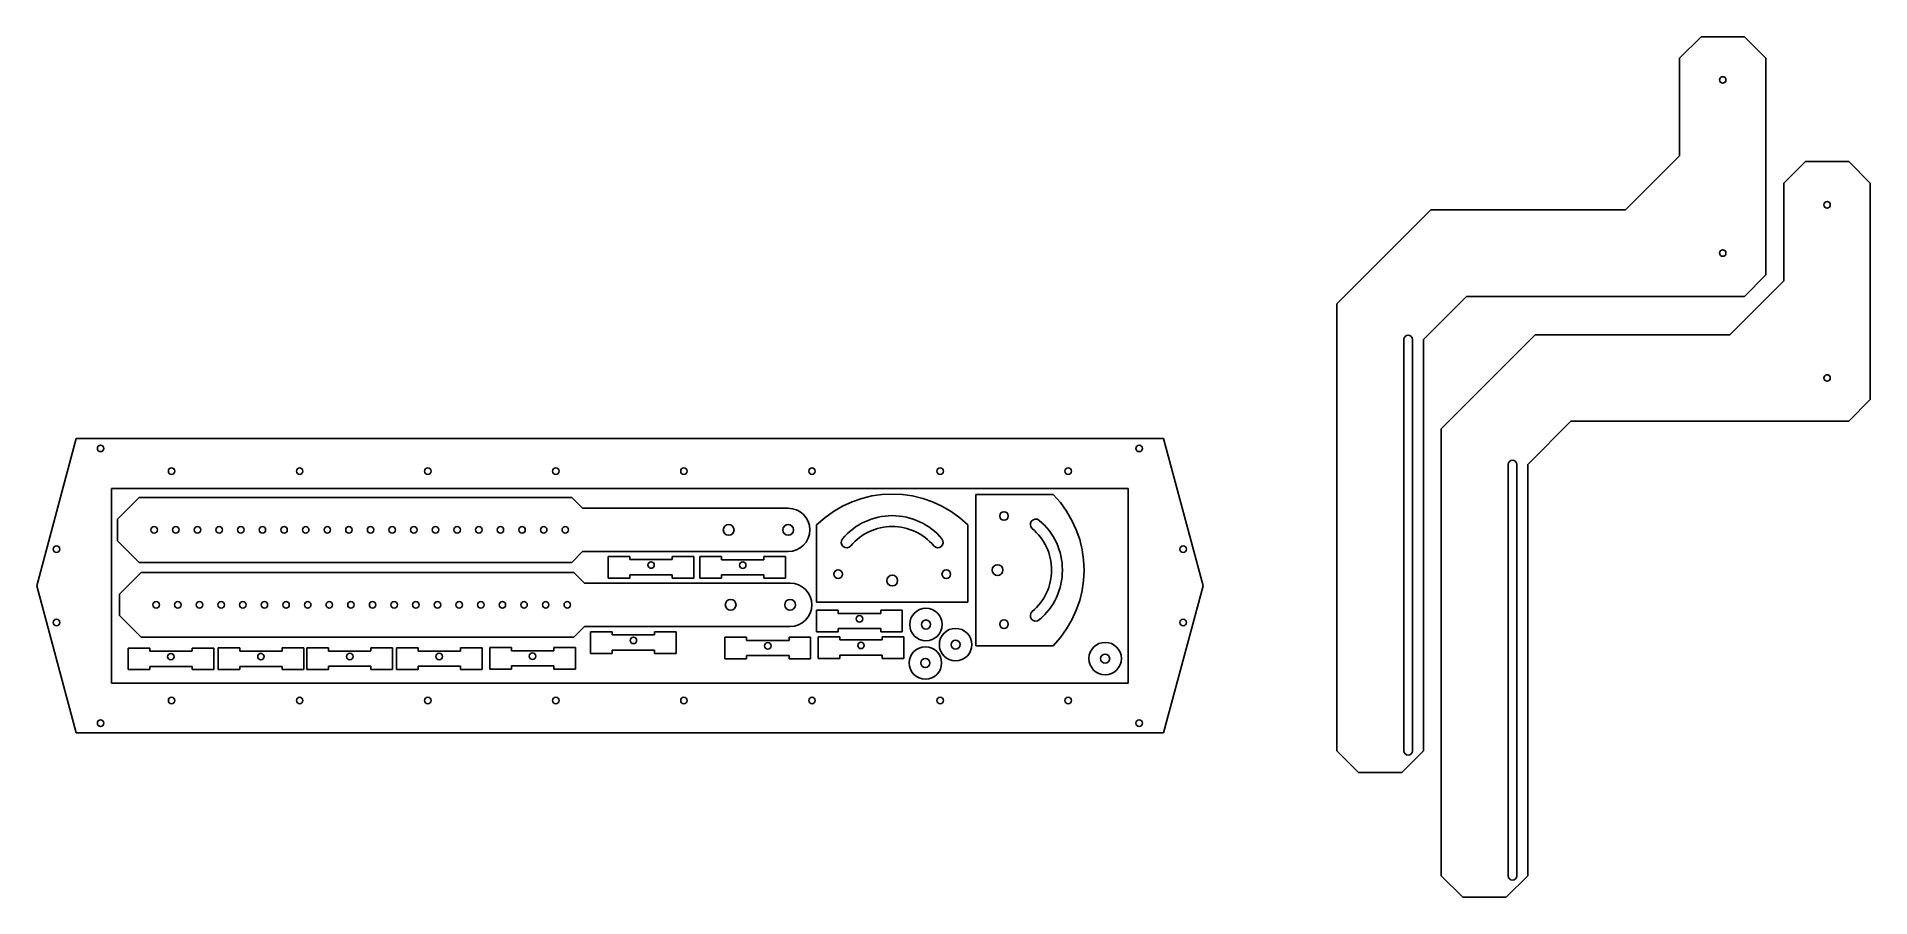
# Model space of a CAD drawing. Extents: x 13050 to 13898, y 3811 to 4209.
import ezdxf

# ---------------------------------------------------------------- set-up
doc = ezdxf.new("R2010")
doc.units = 0
doc.layers.get('0').update_dxf_attribs({"linetype": 'CONTINUOUS'})

msp = doc.modelspace()

# ---------------------------------------------------------------- linework, layer by layer
for p, q in [((13819.28, 4208.63), (13809.28, 4198.63)), ((13819.28, 4208.63), (13839.28, 4208.63)), ((13849.28, 4198.63), (13839.28, 4208.63)), ((13809.28, 4198.63), (13809.28, 4153.55)), ((13849.28, 4198.63), (13849.28, 4098.63)), ((13784.36, 4128.63), (13809.28, 4153.55)), ((13867.5, 4150.9), (13857.5, 4140.9)), ((13867.5, 4150.9), (13887.5, 4150.9)), ((13897.5, 4140.9), (13887.5, 4150.9)), ((13857.5, 4140.9), (13857.5, 4095.82)), ((13897.5, 4140.9), (13897.5, 4040.9)), ((13682.64, 4116.91), (13694.36, 4128.63)), ((13710.93, 4128.63), (13694.36, 4128.63)), ((13755.93, 4128.63), (13694.36, 4128.63)), ((13755.93, 4128.63), (13784.36, 4128.63)), ((13682.64, 4116.91), (13650.93, 4085.2)), ((13832.58, 4070.9), (13857.5, 4095.82)), ((13839.28, 4088.63), (13849.28, 4098.63)), ((13650.93, 4085.2), (13650.93, 3878.63)), ((13710.93, 4088.63), (13690.93, 4068.63)), ((13755.93, 4088.63), (13710.93, 4088.63)), ((13810.93, 4088.63), (13755.93, 4088.63)), ((13810.93, 4088.63), (13839.28, 4088.63)), ((13681.93, 4068.63), (13681.93, 3878.63)), ((13685.93, 4068.63), (13685.93, 3878.63)), ((13690.93, 4068.63), (13690.93, 3878.63)), ((13730.86, 4059.18), (13742.58, 4070.9)), ((13759.15, 4070.9), (13742.58, 4070.9)), ((13804.15, 4070.9), (13742.58, 4070.9)), ((13804.15, 4070.9), (13832.58, 4070.9)), ((13730.86, 4059.18), (13699.15, 4027.47)), ((13887.5, 4030.9), (13897.5, 4040.9)), ((13699.15, 4027.47), (13699.15, 3820.9)), ((13759.15, 4030.9), (13739.15, 4010.9)), ((13804.15, 4030.9), (13759.15, 4030.9)), ((13859.15, 4030.9), (13804.15, 4030.9)), ((13859.15, 4030.9), (13887.5, 4030.9)), ((13068.21, 4022.86), (13049.99, 3954.86)), ((13068.21, 4022.86), (13570.88, 4022.86)), ((13570.88, 4022.86), (13589.1, 3954.86)), ((13730.15, 4010.9), (13730.15, 3820.9)), ((13734.15, 4010.9), (13734.15, 3820.9)), ((13739.15, 4010.9), (13739.15, 3820.9)), ((13084.55, 3999.86), (13084.55, 3909.86)), ((13084.55, 3999.86), (13554.55, 3999.86)), ((13084.55, 3999.86), (13112.35, 3999.86)), ((13097.33, 3995.69), (13087.33, 3985.69)), ((13097.33, 3995.69), (13297.33, 3995.69)), ((13112.35, 3999.86), (13171.55, 3999.86)), ((13302.33, 3990.69), (13297.33, 3995.69)), ((13519.79, 3997.12), (13484.09, 3997.12)), ((13484.09, 3997.12), (13484.09, 3962.12)), ((13554.55, 3999.86), (13554.55, 3909.86)), ((13087.33, 3975.69), (13087.33, 3985.69)), ((13397.33, 3990.69), (13302.33, 3990.69)), ((13097.33, 3965.69), (13087.33, 3975.69)), ((13410.43, 3982.99), (13410.43, 3947.28)), ((13480.43, 3982.99), (13480.43, 3947.28)), ((13302.33, 3970.69), (13297.33, 3965.69)), ((13302.33, 3970.69), (13397.33, 3970.69)), ((13314.15, 3958.46), (13314.15, 3968.46)), ((13314.15, 3968.46), (13324.15, 3968.46)), ((13324.15, 3968.46), (13324.15, 3966.96)), ((13324.15, 3966.96), (13343.75, 3966.96)), ((13353.75, 3968.46), (13343.75, 3968.46)), ((13343.75, 3968.46), (13343.75, 3966.96)), ((13353.75, 3958.46), (13353.75, 3968.46)), ((13356.53, 3958.39), (13356.53, 3968.39)), ((13356.53, 3968.39), (13366.53, 3968.39)), ((13366.53, 3968.39), (13366.53, 3966.89)), ((13366.53, 3966.89), (13386.13, 3966.89)), ((13396.13, 3968.39), (13386.13, 3968.39)), ((13386.13, 3968.39), (13386.13, 3966.89)), ((13396.13, 3958.39), (13396.13, 3968.39)), ((13098.25, 3961.07), (13088.25, 3951.07)), ((13097.33, 3965.69), (13297.33, 3965.69)), ((13098.25, 3961.07), (13298.25, 3961.07)), ((13303.25, 3956.07), (13298.25, 3961.07)), ((13324.15, 3958.46), (13314.15, 3958.46)), ((13324.15, 3958.46), (13324.15, 3959.96)), ((13324.15, 3959.96), (13343.75, 3959.96)), ((13343.75, 3959.96), (13343.75, 3958.46)), ((13343.75, 3958.46), (13353.75, 3958.46)), ((13366.53, 3958.39), (13356.53, 3958.39)), ((13366.53, 3958.39), (13366.53, 3959.89)), ((13366.53, 3959.89), (13386.13, 3959.89)), ((13386.13, 3959.89), (13386.13, 3958.39)), ((13386.13, 3958.39), (13396.13, 3958.39)), ((13484.09, 3962.12), (13484.09, 3927.12)), ((13049.99, 3954.86), (13068.21, 3886.86)), ((13088.25, 3941.07), (13088.25, 3951.07)), ((13398.25, 3956.07), (13303.25, 3956.07)), ((13589.1, 3954.86), (13570.88, 3886.86)), ((13098.25, 3931.07), (13088.25, 3941.07)), ((13410.43, 3947.28), (13445.43, 3947.28)), ((13410.49, 3933.58), (13410.49, 3943.58)), ((13410.49, 3943.58), (13420.49, 3943.58)), ((13420.49, 3943.58), (13420.49, 3942.08)), ((13420.49, 3942.08), (13440.09, 3942.08)), ((13450.09, 3943.58), (13440.09, 3943.58)), ((13440.09, 3943.58), (13440.09, 3942.08)), ((13445.43, 3947.28), (13480.43, 3947.28)), ((13450.09, 3933.58), (13450.09, 3943.58)), ((13303.25, 3936.07), (13298.25, 3931.07)), ((13303.25, 3936.07), (13398.25, 3936.07)), ((13306, 3923.63), (13306, 3933.63)), ((13306, 3933.63), (13316, 3933.63)), ((13316, 3933.63), (13316, 3932.13)), ((13345.6, 3933.63), (13335.6, 3933.63)), ((13335.6, 3933.63), (13335.6, 3932.13)), ((13345.6, 3923.63), (13345.6, 3933.63)), ((13420.49, 3933.58), (13410.49, 3933.58)), ((13420.49, 3933.58), (13420.49, 3935.08)), ((13420.49, 3935.08), (13440.09, 3935.08)), ((13440.09, 3935.08), (13440.09, 3933.58)), ((13440.09, 3933.58), (13450.09, 3933.58)), ((13092.22, 3916.11), (13092.22, 3926.11)), ((13092.22, 3926.11), (13102.22, 3926.11)), ((13098.25, 3931.07), (13298.25, 3931.07)), ((13102.22, 3926.11), (13102.22, 3924.61)), ((13102.22, 3924.61), (13121.82, 3924.61)), ((13131.82, 3926.11), (13121.82, 3926.11)), ((13121.82, 3926.11), (13121.82, 3924.61)), ((13131.82, 3916.11), (13131.82, 3926.11)), ((13133.85, 3916.12), (13133.85, 3926.12)), ((13133.85, 3926.12), (13143.85, 3926.12)), ((13143.85, 3926.12), (13143.85, 3924.62)), ((13143.85, 3924.62), (13163.45, 3924.62)), ((13173.45, 3926.12), (13163.45, 3926.12)), ((13163.45, 3926.12), (13163.45, 3924.62)), ((13173.45, 3916.12), (13173.45, 3926.12)), ((13174.9, 3916.17), (13174.9, 3926.17)), ((13174.9, 3926.17), (13184.9, 3926.17)), ((13184.9, 3926.17), (13184.9, 3924.67)), ((13184.9, 3924.67), (13204.5, 3924.67)), ((13214.5, 3926.17), (13204.5, 3926.17)), ((13204.5, 3926.17), (13204.5, 3924.67)), ((13214.5, 3916.17), (13214.5, 3926.17)), ((13216.25, 3916.22), (13216.25, 3926.22)), ((13216.25, 3926.22), (13226.25, 3926.22)), ((13226.25, 3926.22), (13226.25, 3924.72)), ((13226.25, 3924.72), (13245.85, 3924.72)), ((13255.85, 3926.22), (13245.85, 3926.22)), ((13245.85, 3926.22), (13245.85, 3924.72)), ((13255.85, 3916.22), (13255.85, 3926.22)), ((13259.38, 3916.33), (13259.38, 3926.33)), ((13259.38, 3926.33), (13269.38, 3926.33)), ((13269.38, 3926.33), (13269.38, 3924.83)), ((13269.38, 3924.83), (13288.98, 3924.83)), ((13298.98, 3926.33), (13288.98, 3926.33)), ((13288.98, 3926.33), (13288.98, 3924.83)), ((13298.98, 3916.33), (13298.98, 3926.33)), ((13316, 3932.13), (13335.6, 3932.13)), ((13316, 3923.63), (13316, 3925.13)), ((13316, 3925.13), (13335.6, 3925.13)), ((13335.6, 3925.13), (13335.6, 3923.63)), ((13368.12, 3921.1), (13368.12, 3931.1)), ((13368.12, 3931.1), (13378.12, 3931.1)), ((13378.12, 3931.1), (13378.12, 3929.6)), ((13378.12, 3929.6), (13397.72, 3929.6)), ((13407.72, 3931.1), (13397.72, 3931.1)), ((13397.72, 3931.1), (13397.72, 3929.6)), ((13407.72, 3921.1), (13407.72, 3931.1)), ((13411.19, 3921.33), (13411.19, 3931.33)), ((13411.19, 3931.33), (13421.19, 3931.33)), ((13421.19, 3931.33), (13421.19, 3929.83)), ((13421.19, 3929.83), (13440.79, 3929.83)), ((13450.79, 3931.33), (13440.79, 3931.33)), ((13440.79, 3931.33), (13440.79, 3929.83)), ((13450.79, 3921.33), (13450.79, 3931.33)), ((13519.79, 3927.12), (13484.09, 3927.12)), ((13102.22, 3916.11), (13092.22, 3916.11)), ((13102.22, 3916.11), (13102.22, 3917.61)), ((13102.22, 3917.61), (13121.82, 3917.61)), ((13121.82, 3917.61), (13121.82, 3916.11)), ((13121.82, 3916.11), (13131.82, 3916.11)), ((13143.85, 3916.12), (13133.85, 3916.12)), ((13143.85, 3916.12), (13143.85, 3917.62)), ((13143.85, 3917.62), (13163.45, 3917.62)), ((13163.45, 3917.62), (13163.45, 3916.12)), ((13163.45, 3916.12), (13173.45, 3916.12)), ((13184.9, 3916.17), (13174.9, 3916.17)), ((13184.9, 3916.17), (13184.9, 3917.67)), ((13184.9, 3917.67), (13204.5, 3917.67)), ((13204.5, 3917.67), (13204.5, 3916.17)), ((13204.5, 3916.17), (13214.5, 3916.17)), ((13226.25, 3916.22), (13216.25, 3916.22)), ((13226.25, 3916.22), (13226.25, 3917.72)), ((13226.25, 3917.72), (13245.85, 3917.72)), ((13245.85, 3917.72), (13245.85, 3916.22)), ((13245.85, 3916.22), (13255.85, 3916.22)), ((13269.38, 3916.33), (13259.38, 3916.33)), ((13269.38, 3916.33), (13269.38, 3917.83)), ((13269.38, 3917.83), (13288.98, 3917.83)), ((13288.98, 3917.83), (13288.98, 3916.33)), ((13288.98, 3916.33), (13298.98, 3916.33)), ((13316, 3923.63), (13306, 3923.63)), ((13335.6, 3923.63), (13345.6, 3923.63)), ((13378.12, 3921.1), (13368.12, 3921.1)), ((13378.12, 3921.1), (13378.12, 3922.6)), ((13378.12, 3922.6), (13397.72, 3922.6)), ((13397.72, 3922.6), (13397.72, 3921.1)), ((13397.72, 3921.1), (13407.72, 3921.1)), ((13421.19, 3921.33), (13411.19, 3921.33)), ((13421.19, 3921.33), (13421.19, 3922.83)), ((13421.19, 3922.83), (13440.79, 3922.83)), ((13440.79, 3922.83), (13440.79, 3921.33)), ((13440.79, 3921.33), (13450.79, 3921.33)), ((13554.55, 3909.86), (13084.55, 3909.86)), ((13068.21, 3886.86), (13570.88, 3886.86)), ((13650.93, 3878.63), (13660.93, 3868.63)), ((13680.93, 3868.63), (13690.93, 3878.63)), ((13660.93, 3868.63), (13680.93, 3868.63)), ((13699.15, 3820.9), (13709.15, 3810.9)), ((13729.15, 3810.9), (13739.15, 3820.9)), ((13709.15, 3810.9), (13729.15, 3810.9))]:
    msp.add_line(p, q)
for centre, radius in [((13829.28, 4188.63), 1.5), ((13877.5, 4130.9), 1.5), ((13829.28, 4108.63), 1.5), ((13877.5, 4050.9), 1.5), ((13079.55, 4018.36), 1.5), ((13559.55, 4018.36), 1.5), ((13112.35, 4007.86), 1.5), ((13171.55, 4007.86), 1.5), ((13230.75, 4007.86), 1.5), ((13289.95, 4007.86), 1.5), ((13349.15, 4007.86), 1.5), ((13408.35, 4007.86), 1.5), ((13467.55, 4007.86), 1.5), ((13526.75, 4007.86), 1.5), ((13497.09, 3987.12), 2), ((13104.33, 3980.69), 1.5), ((13114.33, 3980.69), 1.5), ((13124.33, 3980.69), 1.5), ((13134.33, 3980.69), 1.5), ((13144.33, 3980.69), 1.5), ((13154.33, 3980.69), 1.5), ((13164.33, 3980.69), 1.5), ((13174.33, 3980.69), 1.5), ((13184.33, 3980.69), 1.5), ((13194.33, 3980.69), 1.5), ((13204.33, 3980.69), 1.5), ((13214.33, 3980.69), 1.5), ((13224.33, 3980.69), 1.5), ((13234.33, 3980.69), 1.5), ((13244.33, 3980.69), 1.5), ((13254.33, 3980.69), 1.5), ((13264.33, 3980.69), 1.5), ((13274.33, 3980.69), 1.5), ((13284.33, 3980.69), 1.5), ((13294.33, 3980.69), 1.5), ((13369.83, 3980.69), 2.5), ((13397.33, 3980.69), 2.5), ((13059.19, 3971.82), 1.5), ((13579.9, 3971.82), 1.5), ((13333.95, 3964.46), 1.5), ((13376.33, 3964.39), 1.5), ((13420.43, 3960.28), 2), ((13445.43, 3957.28), 2.5), ((13470.43, 3960.28), 2), ((13494.09, 3962.12), 2.5), ((13105.25, 3946.07), 1.5), ((13115.25, 3946.07), 1.5), ((13125.25, 3946.07), 1.5), ((13135.25, 3946.07), 1.5), ((13145.25, 3946.07), 1.5), ((13155.25, 3946.07), 1.5), ((13165.25, 3946.07), 1.5), ((13175.25, 3946.07), 1.5), ((13185.25, 3946.07), 1.5), ((13195.25, 3946.07), 1.5), ((13205.25, 3946.07), 1.5), ((13215.25, 3946.07), 1.5), ((13225.25, 3946.07), 1.5), ((13235.25, 3946.07), 1.5), ((13245.25, 3946.07), 1.5), ((13255.25, 3946.07), 1.5), ((13265.25, 3946.07), 1.5), ((13275.25, 3946.07), 1.5), ((13285.25, 3946.07), 1.5), ((13295.25, 3946.07), 1.5), ((13370.75, 3946.07), 2.5), ((13398.25, 3946.07), 2.5), ((13430.29, 3939.58), 1.5), ((13461.01, 3936.96), 7.5), ((13059.19, 3937.91), 1.5), ((13461.01, 3936.96), 2.1), ((13474.7, 3927.68), 7.5), ((13497.09, 3937.12), 2), ((13579.9, 3937.91), 1.5), ((13325.8, 3929.63), 1.5), ((13387.92, 3927.1), 1.5), ((13430.99, 3927.33), 1.5), ((13460.77, 3919.19), 7.5), ((13474.7, 3927.68), 2.1), ((13543.83, 3921.23), 7.5), ((13112.02, 3922.11), 1.5), ((13153.65, 3922.12), 1.5), ((13194.7, 3922.17), 1.5), ((13236.05, 3922.22), 1.5), ((13279.18, 3922.33), 1.5), ((13460.77, 3919.19), 2.1), ((13543.83, 3921.23), 2.1), ((13112.35, 3901.86), 1.5), ((13171.55, 3901.86), 1.5), ((13230.75, 3901.86), 1.5), ((13289.95, 3901.86), 1.5), ((13349.15, 3901.86), 1.5), ((13408.35, 3901.86), 1.5), ((13467.55, 3901.86), 1.5), ((13526.75, 3901.86), 1.5), ((13079.55, 3891.36), 1.5), ((13559.55, 3891.36), 1.5)]:
    msp.add_circle(centre, radius)
for centre, radius, start, end in [((13683.93, 4068.63), 2, 0, 180), ((13732.15, 4010.9), 2, 0, 180), ((13445.43, 3947.28), 50, 45.573, 134.427), ((13484.09, 3962.12), 50, 315.573, 44.427), ((13397.33, 3980.69), 10, 270, 90), ((13445.43, 3957.28), 30, 40, 140), ((13511.76, 3983.19), 2.5, 50, 230), ((13494.09, 3962.12), 30, 310, 50), ((13424.37, 3974.96), 2.5, 140, 320), ((13445.43, 3957.28), 25, 40, 140), ((13466.5, 3974.96), 2.5, 220, 40), ((13494.09, 3962.12), 25, 310, 50), ((13398.25, 3946.07), 10, 270, 90), ((13511.76, 3941.05), 2.5, 130, 310), ((13683.93, 3878.63), 2, 180, 0), ((13732.15, 3820.9), 2, 180, 0)]:
    msp.add_arc(centre, radius, start, end)

doc.saveas('drawing.dxf')
